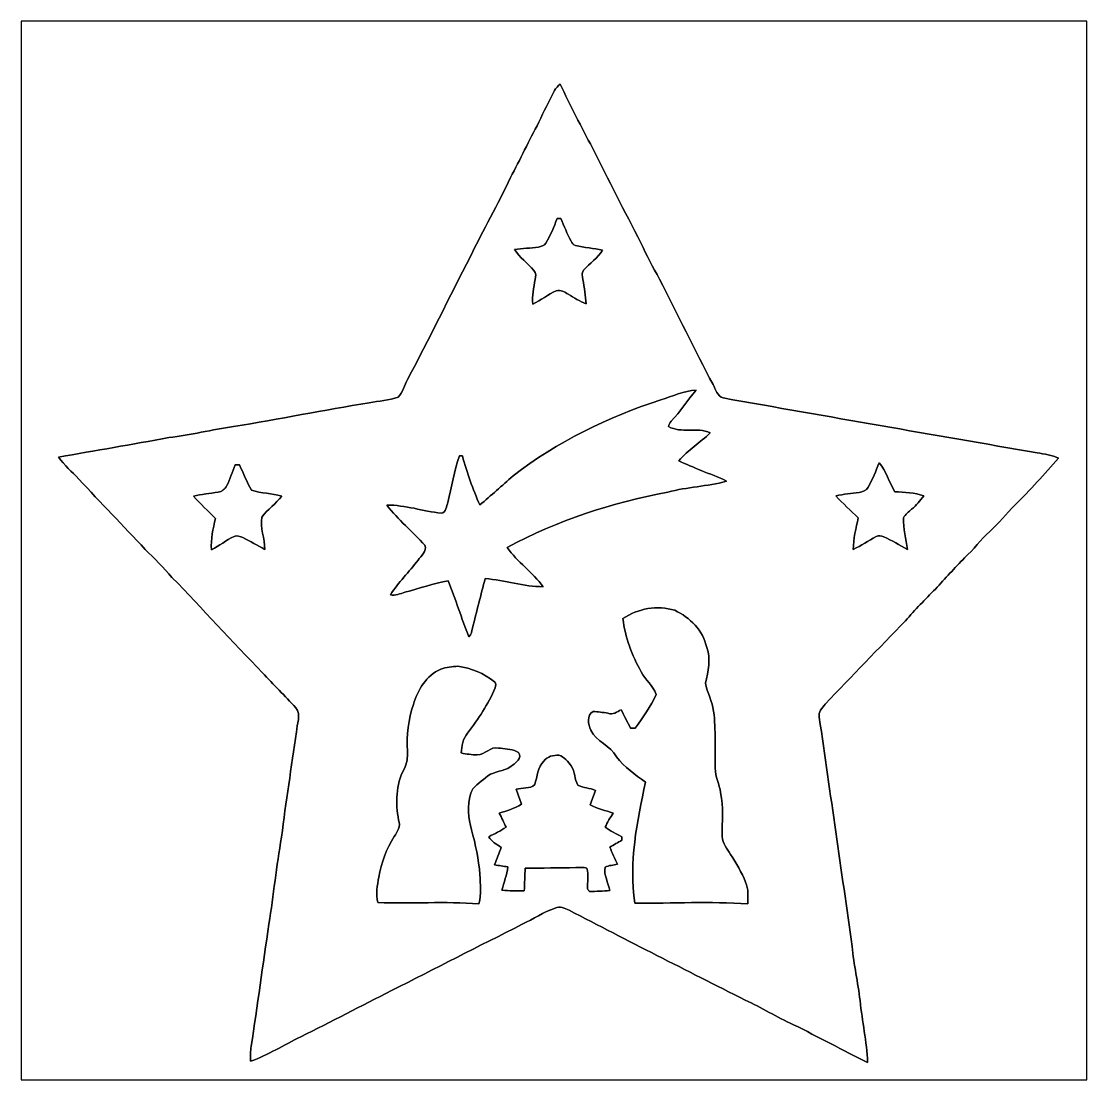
# Model space of a CAD drawing. Header units: centimetres. Extents: x -16.8 to 16.8, y -16.7 to 16.7.
import ezdxf

# ---------------------------------------------------------------- set-up
doc = ezdxf.new("R2010")
doc.units = ezdxf.units.CM
doc.header["$MEASUREMENT"] = 0
doc.layers.add('Layer 1', color=7, linetype='Continuous')

msp = doc.modelspace()

# ---------------------------------------------------------------- linework, layer by layer
at = {"layer": 'Layer 1', "color": 7}
for points, knots in [([(-16.77458, 16.66875), (-16.77458, 16.66875), (16.77458, 16.66875), (16.77458, 16.66875), (16.77458, 16.66875), (16.77458, 16.66875), (16.77458, -16.66875), (16.77458, -16.66875), (16.77458, -16.66875), (16.77458, -16.66875), (-16.77458, -16.66875), (-16.77458, -16.66875), (-16.77458, -16.66875), (-16.77458, -16.66875), (-16.77458, 16.66875), (-16.77458, 16.66875), (-16.77458, 16.66875), (-16.77458, 16.66875), (-16.77458, 16.66875), (-16.77458, 16.66875)], [0, 0, 0, 0, 0.16666667, 0.16666667, 0.16666667, 0.16666667, 0.33333333, 0.33333333, 0.33333333, 0.33333333, 0.5, 0.5, 0.5, 0.5, 0.66666667, 0.66666667, 0.66666667, 0.66666667, 1, 1, 1, 1]), ([(0.01658, 14.484), (-0.15946, 14.15768), (-0.32385, 13.82536), (-0.47519, 13.48705), (-0.47519, 13.48705), (-0.78952, 12.91484), (-1.06045, 12.32041), (-1.3716, 11.74609), (-1.3716, 11.74609), (-1.76107, 10.90154), (-2.23485, 10.09897), (-2.62855, 9.25618), (-2.62855, 9.25618), (-3.30694, 7.97666), (-3.92254, 6.66433), (-4.61045, 5.38974), (-4.61045, 5.38974), (-4.70994, 5.20665), (-4.75862, 4.98828), (-4.90291, 4.83482), (-4.90291, 4.83482), (-5.1943, 4.72405), (-5.51321, 4.71487), (-5.81625, 4.64855), (-5.81625, 4.64855), (-7.24641, 4.43336), (-8.66034, 4.12468), (-10.09086, 3.90984), (-10.09086, 3.90984), (-10.77136, 3.80541), (-11.44164, 3.63855), (-12.12638, 3.55882), (-12.12638, 3.55882), (-13.28385, 3.3401), (-14.44625, 3.14643), (-15.60548, 2.93793), (-15.60548, 2.93793), (-15.42098, 2.68393), (-15.17333, 2.48461), (-14.96448, 2.25108), (-14.96448, 2.25108), (-14.27762, 1.50424), (-13.56572, 0.77999), (-12.87533, 0.03634), (-12.87533, 0.03634), (-12.58323, -0.248), (-12.29924, -0.54046), (-12.02972, -0.84596), (-12.02972, -0.84596), (-11.06241, -1.83197), (-10.15048, -2.87055), (-9.17681, -3.85022), (-9.17681, -3.85022), (-8.84167, -4.23157), (-8.4649, -4.57447), (-8.13329, -4.959), (-8.13329, -4.959), (-7.9502, -5.1756), (-8.09696, -5.47123), (-8.11354, -5.71676), (-8.11354, -5.71676), (-8.26735, -6.82237), (-8.44233, -7.92445), (-8.58097, -9.03217), (-8.58097, -9.03217), (-8.7436, -9.93846), (-8.83003, -10.85638), (-8.97537, -11.76549), (-8.97537, -11.76549), (-9.17222, -13.04749), (-9.33768, -14.33407), (-9.53488, -15.61571), (-9.53488, -15.61571), (-9.56486, -15.77164), (-9.56063, -15.92933), (-9.55781, -16.08772), (-9.55781, -16.08772), (-9.00359, -15.88876), (-8.50089, -15.57161), (-7.97313, -15.31444), (-7.97313, -15.31444), (-7.01146, -14.85089), (-6.07483, -14.33759), (-5.11845, -13.86417), (-5.11845, -13.86417), (-3.74438, -13.1699), (-2.37666, -12.46399), (-1.00048, -11.77431), (-1.00048, -11.77431), (-0.65581, -11.60286), (-0.32703, -11.3986), (0.03351, -11.26067), (0.03351, -11.26067), (0.18415, -11.20175), (0.34219, -11.26278), (0.4766, -11.33158), (0.4766, -11.33158), (2.31528, -12.29148), (4.16772, -13.22493), (6.01874, -14.1605), (6.01874, -14.1605), (6.54015, -14.38945), (7.01816, -14.70342), (7.5378, -14.93626), (7.5378, -14.93626), (8.32379, -15.31902), (9.08861, -15.74341), (9.87637, -16.12336), (9.87637, -16.12336), (9.84673, -15.46966), (9.70809, -14.8276), (9.63612, -14.17849), (9.63612, -14.17849), (9.57404, -13.60629), (9.43434, -13.04572), (9.39341, -12.47069), (9.39341, -12.47069), (9.04311, -10.06581), (8.70338, -7.65916), (8.35413, -5.25427), (8.35413, -5.25427), (8.31462, -5.08811), (8.44656, -4.95759), (8.5404, -4.83658), (8.5404, -4.83658), (9.38283, -3.96205), (10.2235, -3.08575), (11.06593, -2.21121), (11.06593, -2.21121), (11.37391, -1.8729), (11.68224, -1.53458), (12.01032, -1.21497), (12.01032, -1.21497), (12.31653, -0.88653), (12.61216, -0.54751), (12.93142, -0.23142), (12.93142, -0.23142), (13.21117, 0.03034), (13.44048, 0.34043), (13.72164, 0.60078), (13.72164, 0.60078), (14.00845, 0.85549), (14.2434, 1.16064), (14.51434, 1.43122), (14.51434, 1.43122), (14.99658, 1.90077), (15.44073, 2.40771), (15.88946, 2.90865), (15.88946, 2.90865), (15.67744, 3.00637), (15.44391, 3.03389), (15.21707, 3.07728), (15.21707, 3.07728), (11.91824, 3.64525), (8.62118, 4.22381), (5.32447, 4.80378), (5.32447, 4.80378), (5.1375, 4.85493), (5.09587, 5.07612), (5.00839, 5.22358), (5.00839, 5.22358), (4.43406, 6.32566), (3.87879, 7.43761), (3.32599, 8.55063), (3.32599, 8.55063), (3.10233, 8.91575), (2.92312, 9.30487), (2.7365, 9.68939), (2.7365, 9.68939), (2.22215, 10.68282), (1.71238, 11.67906), (1.21109, 12.67954), (1.21109, 12.67954), (0.85972, 13.34382), (0.51329, 14.01057), (0.19473, 14.69143), (0.19473, 14.69143), (0.12382, 14.63322), (0.05856, 14.56619), (0.01658, 14.484)], [0, 0, 0, 0, 0.02173913, 0.02173913, 0.02173913, 0.02173913, 0.04347826, 0.04347826, 0.04347826, 0.04347826, 0.06521739, 0.06521739, 0.06521739, 0.06521739, 0.08695652, 0.08695652, 0.08695652, 0.08695652, 0.10869565, 0.10869565, 0.10869565, 0.10869565, 0.13043478, 0.13043478, 0.13043478, 0.13043478, 0.15217391, 0.15217391, 0.15217391, 0.15217391, 0.17391304, 0.17391304, 0.17391304, 0.17391304, 0.19565217, 0.19565217, 0.19565217, 0.19565217, 0.2173913, 0.2173913, 0.2173913, 0.2173913, 0.23913043, 0.23913043, 0.23913043, 0.23913043, 0.26086957, 0.26086957, 0.26086957, 0.26086957, 0.2826087, 0.2826087, 0.2826087, 0.2826087, 0.30434783, 0.30434783, 0.30434783, 0.30434783, 0.32608696, 0.32608696, 0.32608696, 0.32608696, 0.34782609, 0.34782609, 0.34782609, 0.34782609, 0.36956522, 0.36956522, 0.36956522, 0.36956522, 0.39130435, 0.39130435, 0.39130435, 0.39130435, 0.41304348, 0.41304348, 0.41304348, 0.41304348, 0.43478261, 0.43478261, 0.43478261, 0.43478261, 0.45652174, 0.45652174, 0.45652174, 0.45652174, 0.47826087, 0.47826087, 0.47826087, 0.47826087, 0.5, 0.5, 0.5, 0.5, 0.52173913, 0.52173913, 0.52173913, 0.52173913, 0.54347826, 0.54347826, 0.54347826, 0.54347826, 0.56521739, 0.56521739, 0.56521739, 0.56521739, 0.58695652, 0.58695652, 0.58695652, 0.58695652, 0.60869565, 0.60869565, 0.60869565, 0.60869565, 0.63043478, 0.63043478, 0.63043478, 0.63043478, 0.65217391, 0.65217391, 0.65217391, 0.65217391, 0.67391304, 0.67391304, 0.67391304, 0.67391304, 0.69565217, 0.69565217, 0.69565217, 0.69565217, 0.7173913, 0.7173913, 0.7173913, 0.7173913, 0.73913043, 0.73913043, 0.73913043, 0.73913043, 0.76086957, 0.76086957, 0.76086957, 0.76086957, 0.7826087, 0.7826087, 0.7826087, 0.7826087, 0.80434783, 0.80434783, 0.80434783, 0.80434783, 0.82608696, 0.82608696, 0.82608696, 0.82608696, 0.84782609, 0.84782609, 0.84782609, 0.84782609, 0.86956522, 0.86956522, 0.86956522, 0.86956522, 0.89130435, 0.89130435, 0.89130435, 0.89130435, 0.91304348, 0.91304348, 0.91304348, 0.91304348, 0.93478261, 0.93478261, 0.93478261, 0.93478261, 0.95652174, 0.95652174, 0.95652174, 0.95652174, 1, 1, 1, 1]), ([(0.09948, 10.45845), (0.13829, 10.45704), (0.17674, 10.45563), (0.2159, 10.45422), (0.2159, 10.45422), (0.31962, 10.21786), (0.41134, 9.97444), (0.53834, 9.74866), (0.53834, 9.74866), (0.57432, 9.69363), (0.60396, 9.61954), (0.67557, 9.60402), (0.67557, 9.60402), (0.95709, 9.53664), (1.24813, 9.52041), (1.53176, 9.46362), (1.53176, 9.46362), (1.38254, 9.21138), (1.12395, 9.0551), (0.93592, 8.83602), (0.93592, 8.83602), (0.86148, 8.75065), (0.89006, 8.63141), (0.90629, 8.53087), (0.90629, 8.53087), (0.95532, 8.27969), (0.99307, 8.02569), (1.01177, 7.76993), (1.01177, 7.76993), (0.81739, 7.85671), (0.62583, 7.9502), (0.45085, 8.07261), (0.45085, 8.07261), (0.33831, 8.14246), (0.20849, 8.22325), (0.0695, 8.18197), (0.0695, 8.18197), (-0.18697, 8.06132), (-0.41134, 7.88458), (-0.66675, 7.76287), (-0.66675, 7.76287), (-0.68898, 8.02217), (-0.64453, 8.27969), (-0.59267, 8.53299), (-0.59267, 8.53299), (-0.57609, 8.6293), (-0.54963, 8.74536), (-0.63324, 8.82156), (-0.63324, 8.82156), (-0.8255, 9.05369), (-1.08726, 9.22443), (-1.24495, 9.48619), (-1.24495, 9.48619), (-0.99236, 9.50983), (-0.73872, 9.52394), (-0.48754, 9.55887), (-0.48754, 9.55887), (-0.40464, 9.57827), (-0.30727, 9.60049), (-0.26035, 9.67881), (-0.26035, 9.67881), (-0.1076, 9.92223), (-0.00247, 10.19104), (0.09948, 10.45845)], [0, 0, 0, 0, 0.05882353, 0.05882353, 0.05882353, 0.05882353, 0.11764706, 0.11764706, 0.11764706, 0.11764706, 0.17647059, 0.17647059, 0.17647059, 0.17647059, 0.23529412, 0.23529412, 0.23529412, 0.23529412, 0.29411765, 0.29411765, 0.29411765, 0.29411765, 0.35294118, 0.35294118, 0.35294118, 0.35294118, 0.41176471, 0.41176471, 0.41176471, 0.41176471, 0.47058824, 0.47058824, 0.47058824, 0.47058824, 0.52941176, 0.52941176, 0.52941176, 0.52941176, 0.58823529, 0.58823529, 0.58823529, 0.58823529, 0.64705882, 0.64705882, 0.64705882, 0.64705882, 0.70588235, 0.70588235, 0.70588235, 0.70588235, 0.76470588, 0.76470588, 0.76470588, 0.76470588, 0.82352941, 0.82352941, 0.82352941, 0.82352941, 0.88235294, 0.88235294, 0.88235294, 0.88235294, 1, 1, 1, 1]), ([(3.36797, 4.74627), (3.73345, 4.85387), (4.09046, 5.02814), (4.47569, 5.05001), (4.47569, 5.05001), (4.20723, 4.72828), (3.97616, 4.37691), (3.69111, 4.06894), (3.69111, 4.06894), (3.64984, 4.02131), (3.62126, 3.96381), (3.60574, 3.90278), (3.60574, 3.90278), (4.00579, 3.68229), (4.50603, 3.89678), (4.92054, 3.70381), (4.92054, 3.70381), (4.60022, 3.40078), (4.21499, 3.16794), (3.93206, 2.82504), (3.93206, 2.82504), (4.16207, 2.71463), (4.39949, 2.62114), (4.63303, 2.51813), (4.63303, 2.51813), (4.89761, 2.40065), (5.18372, 2.33116), (5.43313, 2.17981), (5.43313, 2.17981), (4.82671, 2.01754), (4.19382, 1.99884), (3.58599, 1.8415), (3.58599, 1.8415), (1.82809, 1.50601), (0.10089, 0.94721), (-1.47673, 0.09596), (-1.47673, 0.09596), (-1.149, -0.36054), (-0.67134, -0.69039), (-0.3362, -1.14194), (-0.3362, -1.14194), (-0.95356, -1.13736), (-1.55152, -0.94474), (-2.16323, -0.87948), (-2.16323, -0.87948), (-2.3047, -1.39982), (-2.44052, -1.92193), (-2.56364, -2.44722), (-2.56364, -2.44722), (-2.59186, -2.54071), (-2.60174, -2.6483), (-2.67899, -2.71674), (-2.67899, -2.71674), (-2.91289, -2.13678), (-3.09986, -1.53776), (-3.32881, -0.95532), (-3.32881, -0.95532), (-3.79554, -1.02729), (-4.23792, -1.19803), (-4.69336, -1.31586), (-4.69336, -1.31586), (-4.84399, -1.35326), (-4.99357, -1.43933), (-5.15197, -1.40018), (-5.15197, -1.40018), (-4.91031, -1.00048), (-4.55542, -0.68016), (-4.28202, -0.30198), (-4.28202, -0.30198), (-4.18641, -0.16016), (-3.99591, -0.02646), (-4.06647, 0.16616), (-4.06647, 0.16616), (-4.45276, 0.59725), (-4.91208, 0.96802), (-5.26309, 1.43087), (-5.26309, 1.43087), (-4.68348, 1.43475), (-4.12327, 1.23966), (-3.55106, 1.17299), (-3.55106, 1.17299), (-3.39055, 1.18921), (-3.38843, 1.40723), (-3.34116, 1.51694), (-3.34116, 1.51694), (-3.22051, 2.00448), (-3.14607, 2.50437), (-2.9778, 2.97921), (-2.9778, 2.97921), (-2.95451, 2.9785), (-2.90865, 2.97744), (-2.88537, 2.97674), (-2.88537, 2.97674), (-2.74003, 2.44969), (-2.55552, 1.93322), (-2.33363, 1.43334), (-2.33363, 1.43334), (-1.97979, 1.73143), (-1.64006, 2.04646), (-1.28905, 2.34774), (-1.28905, 2.34774), (0.09666, 3.43006), (1.70251, 4.20053), (3.36797, 4.74627)], [0, 0, 0, 0, 0.03703704, 0.03703704, 0.03703704, 0.03703704, 0.07407407, 0.07407407, 0.07407407, 0.07407407, 0.11111111, 0.11111111, 0.11111111, 0.11111111, 0.14814815, 0.14814815, 0.14814815, 0.14814815, 0.18518519, 0.18518519, 0.18518519, 0.18518519, 0.22222222, 0.22222222, 0.22222222, 0.22222222, 0.25925926, 0.25925926, 0.25925926, 0.25925926, 0.2962963, 0.2962963, 0.2962963, 0.2962963, 0.33333333, 0.33333333, 0.33333333, 0.33333333, 0.37037037, 0.37037037, 0.37037037, 0.37037037, 0.40740741, 0.40740741, 0.40740741, 0.40740741, 0.44444444, 0.44444444, 0.44444444, 0.44444444, 0.48148148, 0.48148148, 0.48148148, 0.48148148, 0.51851852, 0.51851852, 0.51851852, 0.51851852, 0.55555556, 0.55555556, 0.55555556, 0.55555556, 0.59259259, 0.59259259, 0.59259259, 0.59259259, 0.62962963, 0.62962963, 0.62962963, 0.62962963, 0.66666667, 0.66666667, 0.66666667, 0.66666667, 0.7037037, 0.7037037, 0.7037037, 0.7037037, 0.74074074, 0.74074074, 0.74074074, 0.74074074, 0.77777778, 0.77777778, 0.77777778, 0.77777778, 0.81481481, 0.81481481, 0.81481481, 0.81481481, 0.85185185, 0.85185185, 0.85185185, 0.85185185, 0.88888889, 0.88888889, 0.88888889, 0.88888889, 0.92592593, 0.92592593, 0.92592593, 0.92592593, 1, 1, 1, 1]), ([(-10.03618, 2.69875), (-9.99102, 2.6984), (-9.94586, 2.69769), (-9.90071, 2.69663), (-9.90071, 2.69663), (-9.78535, 2.42676), (-9.66858, 2.15441), (-9.53029, 1.89583), (-9.53029, 1.89583), (-9.2202, 1.80128), (-8.88683, 1.80799), (-8.57462, 1.71379), (-8.57462, 1.71379), (-8.75101, 1.46297), (-9.03041, 1.30387), (-9.19974, 1.05128), (-9.19974, 1.05128), (-9.25513, 0.71014), (-9.11119, 0.37641), (-9.10519, 0.03457), (-9.10519, 0.03457), (-9.33732, 0.15416), (-9.56134, 0.28893), (-9.79488, 0.40534), (-9.79488, 0.40534), (-9.8806, 0.44133), (-9.98714, 0.49036), (-10.07569, 0.44274), (-10.07569, 0.44274), (-10.32404, 0.32314), (-10.53818, 0.14393), (-10.78689, 0.0254), (-10.78689, 0.0254), (-10.81405, 0.35807), (-10.73362, 0.68827), (-10.66412, 1.01141), (-10.66412, 1.01141), (-10.89448, 1.24425), (-11.12873, 1.47285), (-11.35662, 1.7085), (-11.35662, 1.7085), (-11.10121, 1.77483), (-10.83769, 1.79881), (-10.57734, 1.83727), (-10.57734, 1.83727), (-10.45739, 1.8542), (-10.35544, 1.93604), (-10.30358, 2.04399), (-10.30358, 2.04399), (-10.19951, 2.25566), (-10.12049, 2.47897), (-10.03618, 2.69875)], [0, 0, 0, 0, 0.07142857, 0.07142857, 0.07142857, 0.07142857, 0.14285714, 0.14285714, 0.14285714, 0.14285714, 0.21428571, 0.21428571, 0.21428571, 0.21428571, 0.28571429, 0.28571429, 0.28571429, 0.28571429, 0.35714286, 0.35714286, 0.35714286, 0.35714286, 0.42857143, 0.42857143, 0.42857143, 0.42857143, 0.5, 0.5, 0.5, 0.5, 0.57142857, 0.57142857, 0.57142857, 0.57142857, 0.64285714, 0.64285714, 0.64285714, 0.64285714, 0.71428571, 0.71428571, 0.71428571, 0.71428571, 0.78571429, 0.78571429, 0.78571429, 0.78571429, 0.85714286, 0.85714286, 0.85714286, 0.85714286, 1, 1, 1, 1]), ([(10.2429, 2.75943), (10.47009, 2.49555), (10.55299, 2.14348), (10.73467, 1.85067), (10.73467, 1.85067), (11.04018, 1.82986), (11.35133, 1.82386), (11.64378, 1.72226), (11.64378, 1.72226), (11.52701, 1.57198), (11.41271, 1.41605), (11.26243, 1.29681), (11.26243, 1.29681), (11.17036, 1.21391), (11.05994, 1.14088), (11.00526, 1.02588), (11.00526, 1.02588), (10.98726, 0.68897), (11.09909, 0.36336), (11.12802, 0.02999), (11.12802, 0.02999), (10.88002, 0.16051), (10.64436, 0.31574), (10.39001, 0.43533), (10.39001, 0.43533), (10.30887, 0.46955), (10.22032, 0.48436), (10.14695, 0.43639), (10.14695, 0.43639), (9.90177, 0.30868), (9.67176, 0.15416), (9.42375, 0.03175), (9.42375, 0.03175), (9.41811, 0.37042), (9.52112, 0.69956), (9.58039, 1.03082), (9.58039, 1.03082), (9.34791, 1.26294), (9.09144, 1.47144), (8.87977, 1.72367), (8.87977, 1.72367), (9.12107, 1.76989), (9.36413, 1.80022), (9.60755, 1.83092), (9.60755, 1.83092), (9.71762, 1.84679), (9.84003, 1.88595), (9.89048, 1.99602), (9.89048, 1.99602), (10.04006, 2.23449), (10.1279, 2.50402), (10.2429, 2.75943)], [0, 0, 0, 0, 0.07142857, 0.07142857, 0.07142857, 0.07142857, 0.14285714, 0.14285714, 0.14285714, 0.14285714, 0.21428571, 0.21428571, 0.21428571, 0.21428571, 0.28571429, 0.28571429, 0.28571429, 0.28571429, 0.35714286, 0.35714286, 0.35714286, 0.35714286, 0.42857143, 0.42857143, 0.42857143, 0.42857143, 0.5, 0.5, 0.5, 0.5, 0.57142857, 0.57142857, 0.57142857, 0.57142857, 0.64285714, 0.64285714, 0.64285714, 0.64285714, 0.71428571, 0.71428571, 0.71428571, 0.71428571, 0.78571429, 0.78571429, 0.78571429, 0.78571429, 0.85714286, 0.85714286, 0.85714286, 0.85714286, 1, 1, 1, 1]), ([(2.17099, -2.14171), (2.64301, -1.8288), (3.25543, -1.71379), (3.80048, -1.88454), (3.80048, -1.88454), (4.28378, -2.10044), (4.69336, -2.52765), (4.81189, -3.05329), (4.81189, -3.05329), (4.94559, -3.423), (4.85034, -3.81), (4.7692, -4.17654), (4.7692, -4.17654), (4.82741, -4.47851), (4.9851, -4.75474), (5.02779, -5.06201), (5.02779, -5.06201), (5.10258, -5.65891), (5.05672, -6.26181), (5.07506, -6.86082), (5.07506, -6.86082), (5.08, -7.12576), (5.207, -7.366), (5.24757, -7.62494), (5.24757, -7.62494), (5.34599, -8.08002), (5.28602, -8.54816), (5.29237, -9.00959), (5.29237, -9.00959), (5.31283, -9.22302), (5.45465, -9.39588), (5.56225, -9.57368), (5.56225, -9.57368), (5.74287, -9.85061), (5.9055, -10.14024), (6.03497, -10.44504), (6.03497, -10.44504), (6.12846, -10.65883), (6.10764, -10.89907), (6.10235, -11.12767), (6.10235, -11.12767), (4.91949, -11.05076), (3.73345, -11.11814), (2.54988, -11.10509), (2.54988, -11.10509), (2.34915, -9.82557), (2.61479, -8.5404), (2.8829, -7.29192), (2.8829, -7.29192), (2.54917, -7.06579), (2.2165, -6.82307), (1.96921, -6.50064), (1.96921, -6.50064), (1.77765, -6.14257), (1.33632, -6.02262), (1.15711, -5.65644), (1.15711, -5.65644), (1.08232, -5.47617), (1.01494, -5.19042), (1.22978, -5.074), (1.22978, -5.074), (1.38571, -5.07541), (1.54129, -5.10117), (1.6958, -5.12374), (1.6958, -5.12374), (1.85667, -5.2003), (1.98261, -5.07612), (2.11596, -5.01615), (2.11596, -5.01615), (2.21156, -5.20982), (2.30822, -5.40314), (2.41265, -5.59259), (2.41265, -5.59259), (2.46098, -5.59188), (2.50931, -5.59118), (2.55799, -5.59118), (2.55799, -5.59118), (2.80987, -5.25956), (3.03883, -4.90502), (3.22086, -4.53284), (3.22086, -4.53284), (3.12279, -4.25979), (2.87831, -4.07211), (2.74144, -3.81917), (2.74144, -3.81917), (2.45498, -3.30094), (2.23767, -2.73368), (2.17099, -2.14171)], [0, 0, 0, 0, 0.04347826, 0.04347826, 0.04347826, 0.04347826, 0.08695652, 0.08695652, 0.08695652, 0.08695652, 0.13043478, 0.13043478, 0.13043478, 0.13043478, 0.17391304, 0.17391304, 0.17391304, 0.17391304, 0.2173913, 0.2173913, 0.2173913, 0.2173913, 0.26086957, 0.26086957, 0.26086957, 0.26086957, 0.30434783, 0.30434783, 0.30434783, 0.30434783, 0.34782609, 0.34782609, 0.34782609, 0.34782609, 0.39130435, 0.39130435, 0.39130435, 0.39130435, 0.43478261, 0.43478261, 0.43478261, 0.43478261, 0.47826087, 0.47826087, 0.47826087, 0.47826087, 0.52173913, 0.52173913, 0.52173913, 0.52173913, 0.56521739, 0.56521739, 0.56521739, 0.56521739, 0.60869565, 0.60869565, 0.60869565, 0.60869565, 0.65217391, 0.65217391, 0.65217391, 0.65217391, 0.69565217, 0.69565217, 0.69565217, 0.69565217, 0.73913043, 0.73913043, 0.73913043, 0.73913043, 0.7826087, 0.7826087, 0.7826087, 0.7826087, 0.82608696, 0.82608696, 0.82608696, 0.82608696, 0.86956522, 0.86956522, 0.86956522, 0.86956522, 0.91304348, 0.91304348, 0.91304348, 0.91304348, 1, 1, 1, 1]), ([(-3.56764, -3.73733), (-3.39408, -3.6763), (-3.20675, -3.65725), (-3.02436, -3.64314), (-3.02436, -3.64314), (-2.61161, -3.70734), (-2.19816, -3.86327), (-1.87889, -4.13844), (-1.87889, -4.13844), (-1.80904, -4.17936), (-1.82809, -4.25944), (-1.8542, -4.32188), (-1.8542, -4.32188), (-2.06199, -4.84152), (-2.38443, -5.30437), (-2.71956, -5.74922), (-2.71956, -5.74922), (-2.86949, -5.9249), (-2.90795, -6.15527), (-2.92418, -6.37822), (-2.92418, -6.37822), (-2.75696, -6.41279), (-2.58727, -6.43361), (-2.41582, -6.43749), (-2.41582, -6.43749), (-2.17241, -6.43114), (-2.00801, -6.16303), (-1.75225, -6.22335), (-1.75225, -6.22335), (-1.55928, -6.24558), (-1.35961, -6.25546), (-1.17651, -6.32672), (-1.17651, -6.32672), (-1.08232, -6.35459), (-1.04775, -6.47524), (-1.0989, -6.55567), (-1.0989, -6.55567), (-1.17898, -6.69572), (-1.32644, -6.78004), (-1.45803, -6.86541), (-1.45803, -6.86541), (-1.68593, -6.96842), (-1.96321, -6.97689), (-2.15406, -7.15574), (-2.15406, -7.15574), (-2.32586, -7.31308), (-2.56716, -7.43197), (-2.63102, -7.67151), (-2.63102, -7.67151), (-2.73403, -8.03804), (-2.70334, -8.43174), (-2.59539, -8.79404), (-2.59539, -8.79404), (-2.47438, -9.2583), (-2.36855, -9.72785), (-2.33468, -10.20798), (-2.33468, -10.20798), (-2.31951, -10.51384), (-2.28247, -10.82992), (-2.36643, -11.12979), (-2.36643, -11.12979), (-3.42547, -11.04477), (-4.49263, -11.13331), (-5.55096, -11.08957), (-5.55096, -11.08957), (-5.62257, -10.82357), (-5.56013, -10.54876), (-5.5185, -10.28453), (-5.5185, -10.28453), (-5.4296, -9.83686), (-5.28249, -9.39447), (-5.03167, -9.0103), (-5.03167, -9.0103), (-4.93219, -8.85719), (-4.81471, -8.68327), (-4.89444, -8.4903), (-4.89444, -8.4903), (-4.99604, -7.95302), (-4.98228, -7.37623), (-4.72193, -6.88446), (-4.72193, -6.88446), (-4.62386, -6.7123), (-4.60763, -6.51122), (-4.61398, -6.31684), (-4.61398, -6.31684), (-4.63903, -5.82295), (-4.59246, -5.31954), (-4.42701, -4.85175), (-4.42701, -4.85175), (-4.29507, -4.39349), (-4.01779, -3.93806), (-3.56764, -3.73733)], [0, 0, 0, 0, 0.04166667, 0.04166667, 0.04166667, 0.04166667, 0.08333333, 0.08333333, 0.08333333, 0.08333333, 0.125, 0.125, 0.125, 0.125, 0.16666667, 0.16666667, 0.16666667, 0.16666667, 0.20833333, 0.20833333, 0.20833333, 0.20833333, 0.25, 0.25, 0.25, 0.25, 0.29166667, 0.29166667, 0.29166667, 0.29166667, 0.33333333, 0.33333333, 0.33333333, 0.33333333, 0.375, 0.375, 0.375, 0.375, 0.41666667, 0.41666667, 0.41666667, 0.41666667, 0.45833333, 0.45833333, 0.45833333, 0.45833333, 0.5, 0.5, 0.5, 0.5, 0.54166667, 0.54166667, 0.54166667, 0.54166667, 0.58333333, 0.58333333, 0.58333333, 0.58333333, 0.625, 0.625, 0.625, 0.625, 0.66666667, 0.66666667, 0.66666667, 0.66666667, 0.70833333, 0.70833333, 0.70833333, 0.70833333, 0.75, 0.75, 0.75, 0.75, 0.79166667, 0.79166667, 0.79166667, 0.79166667, 0.83333333, 0.83333333, 0.83333333, 0.83333333, 0.875, 0.875, 0.875, 0.875, 0.91666667, 0.91666667, 0.91666667, 0.91666667, 1, 1, 1, 1]), ([(-0.31891, -6.63116), (-0.20743, -6.49217), (-0.01976, -6.43643), (0.15311, -6.44807), (0.15311, -6.44807), (0.32314, -6.50099), (0.44415, -6.6488), (0.54363, -6.7878), (0.54363, -6.7878), (0.66111, -6.97124), (0.64488, -7.20972), (0.75494, -7.39281), (0.75494, -7.39281), (0.92322, -7.47889), (1.12677, -7.48101), (1.3021, -7.55685), (1.3021, -7.55685), (1.24778, -7.70961), (1.18851, -7.86024), (1.13594, -8.01405), (1.13594, -8.01405), (1.36878, -8.12871), (1.61925, -8.19503), (1.86584, -8.27158), (1.86584, -8.27158), (1.77306, -8.41516), (1.67464, -8.55557), (1.61431, -8.71714), (1.61431, -8.71714), (1.78047, -8.82685), (1.95192, -8.92951), (2.13254, -9.01382), (2.13254, -9.01382), (2.13325, -9.04099), (2.13501, -9.09532), (2.13572, -9.12248), (2.13572, -9.12248), (2.0133, -9.19939), (1.88666, -9.26924), (1.76142, -9.3405), (1.76142, -9.3405), (1.81857, -9.53064), (1.91452, -9.70492), (2.00166, -9.88272), (2.00166, -9.88272), (1.86937, -9.91023), (1.73037, -9.91658), (1.60655, -9.97373), (1.60655, -9.97373), (1.55751, -10.22279), (1.71768, -10.46727), (1.75789, -10.7121), (1.75789, -10.7121), (1.54411, -10.72691), (1.33033, -10.73573), (1.11689, -10.7442), (1.11689, -10.7442), (1.09502, -10.71633), (1.07315, -10.68881), (1.05128, -10.66165), (1.05128, -10.66165), (1.04599, -10.4454), (1.10666, -10.21786), (1.03329, -10.00901), (1.03329, -10.00901), (0.92287, -9.97268), (0.80186, -9.98291), (0.68827, -9.98643), (0.68827, -9.98643), (0.15663, -10.00301), (-0.37571, -10.00231), (-0.90734, -10.00196), (-0.90734, -10.00196), (-0.9144, -10.24184), (-0.92781, -10.48068), (-0.93804, -10.72056), (-0.93804, -10.72056), (-1.17263, -10.72303), (-1.40758, -10.72197), (-1.64042, -10.69622), (-1.64042, -10.69622), (-1.56563, -10.45598), (-1.49296, -10.21397), (-1.45027, -9.96562), (-1.45027, -9.96562), (-1.59103, -9.94339), (-1.73108, -9.92611), (-1.87113, -9.90106), (-1.87113, -9.90106), (-1.80904, -9.71515), (-1.7272, -9.53629), (-1.66299, -9.35143), (-1.66299, -9.35143), (-1.80693, -9.25513), (-1.96603, -9.16905), (-2.05493, -9.01418), (-2.05493, -9.01418), (-1.86761, -8.92775), (-1.68663, -8.82897), (-1.5113, -8.71961), (-1.5113, -8.71961), (-1.57233, -8.56509), (-1.64924, -8.41939), (-1.72473, -8.27229), (-1.72473, -8.27229), (-1.48378, -8.20173), (-1.24389, -8.122), (-1.02799, -7.99077), (-1.02799, -7.99077), (-1.07985, -7.83202), (-1.13841, -7.67539), (-1.19274, -7.51805), (-1.19274, -7.51805), (-1.00013, -7.46407), (-0.75883, -7.51805), (-0.6036, -7.37447), (-0.6036, -7.37447), (-0.53411, -7.12011), (-0.50659, -6.83366), (-0.31891, -6.63116)], [0, 0, 0, 0, 0.03225806, 0.03225806, 0.03225806, 0.03225806, 0.06451613, 0.06451613, 0.06451613, 0.06451613, 0.09677419, 0.09677419, 0.09677419, 0.09677419, 0.12903226, 0.12903226, 0.12903226, 0.12903226, 0.16129032, 0.16129032, 0.16129032, 0.16129032, 0.19354839, 0.19354839, 0.19354839, 0.19354839, 0.22580645, 0.22580645, 0.22580645, 0.22580645, 0.25806452, 0.25806452, 0.25806452, 0.25806452, 0.29032258, 0.29032258, 0.29032258, 0.29032258, 0.32258065, 0.32258065, 0.32258065, 0.32258065, 0.35483871, 0.35483871, 0.35483871, 0.35483871, 0.38709677, 0.38709677, 0.38709677, 0.38709677, 0.41935484, 0.41935484, 0.41935484, 0.41935484, 0.4516129, 0.4516129, 0.4516129, 0.4516129, 0.48387097, 0.48387097, 0.48387097, 0.48387097, 0.51612903, 0.51612903, 0.51612903, 0.51612903, 0.5483871, 0.5483871, 0.5483871, 0.5483871, 0.58064516, 0.58064516, 0.58064516, 0.58064516, 0.61290323, 0.61290323, 0.61290323, 0.61290323, 0.64516129, 0.64516129, 0.64516129, 0.64516129, 0.67741935, 0.67741935, 0.67741935, 0.67741935, 0.70967742, 0.70967742, 0.70967742, 0.70967742, 0.74193548, 0.74193548, 0.74193548, 0.74193548, 0.77419355, 0.77419355, 0.77419355, 0.77419355, 0.80645161, 0.80645161, 0.80645161, 0.80645161, 0.83870968, 0.83870968, 0.83870968, 0.83870968, 0.87096774, 0.87096774, 0.87096774, 0.87096774, 0.90322581, 0.90322581, 0.90322581, 0.90322581, 0.93548387, 0.93548387, 0.93548387, 0.93548387, 1, 1, 1, 1])]:
    msp.add_open_spline(points, degree=3, knots=knots, dxfattribs=at)
at = {"layer": 'Layer 1', "color": 254}
for points, knots in [([(0.01658, 14.484), (0.05856, 14.56619), (0.12382, 14.63322), (0.19473, 14.69143), (0.19473, 14.69143), (0.51329, 14.01057), (0.85972, 13.34382), (1.21109, 12.67954), (1.21109, 12.67954), (1.71238, 11.67906), (2.22215, 10.68282), (2.7365, 9.68939), (2.7365, 9.68939), (2.92312, 9.30487), (3.10233, 8.91575), (3.32599, 8.55063), (3.32599, 8.55063), (3.87879, 7.43761), (4.43406, 6.32566), (5.00839, 5.22358), (5.00839, 5.22358), (5.09587, 5.07612), (5.1375, 4.85493), (5.32447, 4.80378), (5.32447, 4.80378), (8.62118, 4.22381), (11.91824, 3.64525), (15.21707, 3.07728), (15.21707, 3.07728), (15.44391, 3.03389), (15.67744, 3.00637), (15.88946, 2.90865), (15.88946, 2.90865), (15.44073, 2.40771), (14.99658, 1.90077), (14.51434, 1.43122), (14.51434, 1.43122), (14.2434, 1.16064), (14.00845, 0.85549), (13.72164, 0.60078), (13.72164, 0.60078), (13.44048, 0.34043), (13.21117, 0.03034), (12.93142, -0.23142), (12.93142, -0.23142), (12.61216, -0.54751), (12.31653, -0.88653), (12.01032, -1.21497), (12.01032, -1.21497), (11.68224, -1.53458), (11.37391, -1.8729), (11.06593, -2.21121), (11.06593, -2.21121), (10.2235, -3.08575), (9.38283, -3.96205), (8.5404, -4.83658), (8.5404, -4.83658), (8.44656, -4.95759), (8.31462, -5.08811), (8.35413, -5.25427), (8.35413, -5.25427), (8.70338, -7.65916), (9.04311, -10.06581), (9.39341, -12.47069), (9.39341, -12.47069), (9.43434, -13.04572), (9.57404, -13.60629), (9.63612, -14.17849), (9.63612, -14.17849), (9.70809, -14.8276), (9.84673, -15.46966), (9.87637, -16.12336), (9.87637, -16.12336), (9.08861, -15.74341), (8.32379, -15.31902), (7.5378, -14.93626), (7.5378, -14.93626), (7.01816, -14.70342), (6.54015, -14.38945), (6.01874, -14.1605), (6.01874, -14.1605), (4.16772, -13.22493), (2.31528, -12.29148), (0.4766, -11.33158), (0.4766, -11.33158), (0.34219, -11.26278), (0.18415, -11.20175), (0.03351, -11.26067), (0.03351, -11.26067), (-0.32703, -11.3986), (-0.65581, -11.60286), (-1.00048, -11.77431), (-1.00048, -11.77431), (-2.37666, -12.46399), (-3.74438, -13.1699), (-5.11845, -13.86417), (-5.11845, -13.86417), (-6.07483, -14.33759), (-7.01146, -14.85089), (-7.97313, -15.31444), (-7.97313, -15.31444), (-8.50089, -15.57161), (-9.00359, -15.88876), (-9.55781, -16.08772), (-9.55781, -16.08772), (-9.56063, -15.92933), (-9.56486, -15.77164), (-9.53488, -15.61571), (-9.53488, -15.61571), (-9.33768, -14.33407), (-9.17222, -13.04749), (-8.97537, -11.76549), (-8.97537, -11.76549), (-8.83003, -10.85638), (-8.7436, -9.93846), (-8.58097, -9.03217), (-8.58097, -9.03217), (-8.44233, -7.92445), (-8.26735, -6.82237), (-8.11354, -5.71676), (-8.11354, -5.71676), (-8.09696, -5.47123), (-7.9502, -5.1756), (-8.13329, -4.959), (-8.13329, -4.959), (-8.4649, -4.57447), (-8.84167, -4.23157), (-9.17681, -3.85022), (-9.17681, -3.85022), (-10.15048, -2.87055), (-11.06241, -1.83197), (-12.02972, -0.84596), (-12.02972, -0.84596), (-12.29924, -0.54046), (-12.58323, -0.248), (-12.87533, 0.03634), (-12.87533, 0.03634), (-13.56572, 0.77999), (-14.27762, 1.50424), (-14.96448, 2.25108), (-14.96448, 2.25108), (-15.17333, 2.48461), (-15.42098, 2.68393), (-15.60548, 2.93793), (-15.60548, 2.93793), (-14.44625, 3.14643), (-13.28385, 3.3401), (-12.12638, 3.55882), (-12.12638, 3.55882), (-11.44164, 3.63855), (-10.77136, 3.80541), (-10.09086, 3.90984), (-10.09086, 3.90984), (-8.66034, 4.12468), (-7.24641, 4.43336), (-5.81625, 4.64855), (-5.81625, 4.64855), (-5.51321, 4.71487), (-5.1943, 4.72405), (-4.90291, 4.83482), (-4.90291, 4.83482), (-4.75862, 4.98828), (-4.70994, 5.20665), (-4.61045, 5.38974), (-4.61045, 5.38974), (-3.92254, 6.66433), (-3.30694, 7.97666), (-2.62855, 9.25618), (-2.62855, 9.25618), (-2.23485, 10.09897), (-1.76107, 10.90154), (-1.3716, 11.74609), (-1.3716, 11.74609), (-1.06045, 12.32041), (-0.78952, 12.91484), (-0.47519, 13.48705), (-0.47519, 13.48705), (-0.32385, 13.82536), (-0.15946, 14.15768), (0.01658, 14.484), (0.01658, 14.484), (0.01658, 14.484), (0.01658, 14.484), (0.01658, 14.484)], [0, 0, 0, 0, 0.0212766, 0.0212766, 0.0212766, 0.0212766, 0.04255319, 0.04255319, 0.04255319, 0.04255319, 0.06382979, 0.06382979, 0.06382979, 0.06382979, 0.08510638, 0.08510638, 0.08510638, 0.08510638, 0.10638298, 0.10638298, 0.10638298, 0.10638298, 0.12765957, 0.12765957, 0.12765957, 0.12765957, 0.14893617, 0.14893617, 0.14893617, 0.14893617, 0.17021277, 0.17021277, 0.17021277, 0.17021277, 0.19148936, 0.19148936, 0.19148936, 0.19148936, 0.21276596, 0.21276596, 0.21276596, 0.21276596, 0.23404255, 0.23404255, 0.23404255, 0.23404255, 0.25531915, 0.25531915, 0.25531915, 0.25531915, 0.27659574, 0.27659574, 0.27659574, 0.27659574, 0.29787234, 0.29787234, 0.29787234, 0.29787234, 0.31914894, 0.31914894, 0.31914894, 0.31914894, 0.34042553, 0.34042553, 0.34042553, 0.34042553, 0.36170213, 0.36170213, 0.36170213, 0.36170213, 0.38297872, 0.38297872, 0.38297872, 0.38297872, 0.40425532, 0.40425532, 0.40425532, 0.40425532, 0.42553191, 0.42553191, 0.42553191, 0.42553191, 0.44680851, 0.44680851, 0.44680851, 0.44680851, 0.46808511, 0.46808511, 0.46808511, 0.46808511, 0.4893617, 0.4893617, 0.4893617, 0.4893617, 0.5106383, 0.5106383, 0.5106383, 0.5106383, 0.53191489, 0.53191489, 0.53191489, 0.53191489, 0.55319149, 0.55319149, 0.55319149, 0.55319149, 0.57446809, 0.57446809, 0.57446809, 0.57446809, 0.59574468, 0.59574468, 0.59574468, 0.59574468, 0.61702128, 0.61702128, 0.61702128, 0.61702128, 0.63829787, 0.63829787, 0.63829787, 0.63829787, 0.65957447, 0.65957447, 0.65957447, 0.65957447, 0.68085106, 0.68085106, 0.68085106, 0.68085106, 0.70212766, 0.70212766, 0.70212766, 0.70212766, 0.72340426, 0.72340426, 0.72340426, 0.72340426, 0.74468085, 0.74468085, 0.74468085, 0.74468085, 0.76595745, 0.76595745, 0.76595745, 0.76595745, 0.78723404, 0.78723404, 0.78723404, 0.78723404, 0.80851064, 0.80851064, 0.80851064, 0.80851064, 0.82978723, 0.82978723, 0.82978723, 0.82978723, 0.85106383, 0.85106383, 0.85106383, 0.85106383, 0.87234043, 0.87234043, 0.87234043, 0.87234043, 0.89361702, 0.89361702, 0.89361702, 0.89361702, 0.91489362, 0.91489362, 0.91489362, 0.91489362, 0.93617021, 0.93617021, 0.93617021, 0.93617021, 0.95744681, 0.95744681, 0.95744681, 0.95744681, 1, 1, 1, 1]), ([(0.09948, 10.45845), (-0.00247, 10.19104), (-0.1076, 9.92223), (-0.26035, 9.67881), (-0.26035, 9.67881), (-0.30727, 9.60049), (-0.40464, 9.57827), (-0.48754, 9.55887), (-0.48754, 9.55887), (-0.73872, 9.52394), (-0.99236, 9.50983), (-1.24495, 9.48619), (-1.24495, 9.48619), (-1.08726, 9.22443), (-0.8255, 9.05369), (-0.63324, 8.82156), (-0.63324, 8.82156), (-0.54963, 8.74536), (-0.57609, 8.6293), (-0.59267, 8.53299), (-0.59267, 8.53299), (-0.64453, 8.27969), (-0.68898, 8.02217), (-0.66675, 7.76287), (-0.66675, 7.76287), (-0.41134, 7.88458), (-0.18697, 8.06132), (0.0695, 8.18197), (0.0695, 8.18197), (0.20849, 8.22325), (0.33831, 8.14246), (0.45085, 8.07261), (0.45085, 8.07261), (0.62583, 7.9502), (0.81739, 7.85671), (1.01177, 7.76993), (1.01177, 7.76993), (0.99307, 8.02569), (0.95532, 8.27969), (0.90629, 8.53087), (0.90629, 8.53087), (0.89006, 8.63141), (0.86148, 8.75065), (0.93592, 8.83602), (0.93592, 8.83602), (1.12395, 9.0551), (1.38254, 9.21138), (1.53176, 9.46362), (1.53176, 9.46362), (1.24813, 9.52041), (0.95709, 9.53664), (0.67557, 9.60402), (0.67557, 9.60402), (0.60396, 9.61954), (0.57432, 9.69363), (0.53834, 9.74866), (0.53834, 9.74866), (0.41134, 9.97444), (0.31962, 10.21786), (0.2159, 10.45422), (0.2159, 10.45422), (0.17674, 10.45563), (0.13829, 10.45704), (0.09948, 10.45845), (0.09948, 10.45845), (0.09948, 10.45845), (0.09948, 10.45845), (0.09948, 10.45845)], [0, 0, 0, 0, 0.05555556, 0.05555556, 0.05555556, 0.05555556, 0.11111111, 0.11111111, 0.11111111, 0.11111111, 0.16666667, 0.16666667, 0.16666667, 0.16666667, 0.22222222, 0.22222222, 0.22222222, 0.22222222, 0.27777778, 0.27777778, 0.27777778, 0.27777778, 0.33333333, 0.33333333, 0.33333333, 0.33333333, 0.38888889, 0.38888889, 0.38888889, 0.38888889, 0.44444444, 0.44444444, 0.44444444, 0.44444444, 0.5, 0.5, 0.5, 0.5, 0.55555556, 0.55555556, 0.55555556, 0.55555556, 0.61111111, 0.61111111, 0.61111111, 0.61111111, 0.66666667, 0.66666667, 0.66666667, 0.66666667, 0.72222222, 0.72222222, 0.72222222, 0.72222222, 0.77777778, 0.77777778, 0.77777778, 0.77777778, 0.83333333, 0.83333333, 0.83333333, 0.83333333, 0.88888889, 0.88888889, 0.88888889, 0.88888889, 1, 1, 1, 1]), ([(3.36797, 4.74627), (1.70251, 4.20053), (0.09666, 3.43006), (-1.28905, 2.34774), (-1.28905, 2.34774), (-1.64006, 2.04646), (-1.97979, 1.73143), (-2.33363, 1.43334), (-2.33363, 1.43334), (-2.55552, 1.93322), (-2.74003, 2.44969), (-2.88537, 2.97674), (-2.88537, 2.97674), (-2.90865, 2.97744), (-2.95451, 2.9785), (-2.9778, 2.97921), (-2.9778, 2.97921), (-3.14607, 2.50437), (-3.22051, 2.00448), (-3.34116, 1.51694), (-3.34116, 1.51694), (-3.38843, 1.40723), (-3.39055, 1.18921), (-3.55106, 1.17299), (-3.55106, 1.17299), (-4.12327, 1.23966), (-4.68348, 1.43475), (-5.26309, 1.43087), (-5.26309, 1.43087), (-4.91208, 0.96802), (-4.45276, 0.59725), (-4.06647, 0.16616), (-4.06647, 0.16616), (-3.99591, -0.02646), (-4.18641, -0.16016), (-4.28202, -0.30198), (-4.28202, -0.30198), (-4.55542, -0.68016), (-4.91031, -1.00048), (-5.15197, -1.40018), (-5.15197, -1.40018), (-4.99357, -1.43933), (-4.84399, -1.35326), (-4.69336, -1.31586), (-4.69336, -1.31586), (-4.23792, -1.19803), (-3.79554, -1.02729), (-3.32881, -0.95532), (-3.32881, -0.95532), (-3.09986, -1.53776), (-2.91289, -2.13678), (-2.67899, -2.71674), (-2.67899, -2.71674), (-2.60174, -2.6483), (-2.59186, -2.54071), (-2.56364, -2.44722), (-2.56364, -2.44722), (-2.44052, -1.92193), (-2.3047, -1.39982), (-2.16323, -0.87948), (-2.16323, -0.87948), (-1.55152, -0.94474), (-0.95356, -1.13736), (-0.3362, -1.14194), (-0.3362, -1.14194), (-0.67134, -0.69039), (-1.149, -0.36054), (-1.47673, 0.09596), (-1.47673, 0.09596), (0.10089, 0.94721), (1.82809, 1.50601), (3.58599, 1.8415), (3.58599, 1.8415), (4.19382, 1.99884), (4.82671, 2.01754), (5.43313, 2.17981), (5.43313, 2.17981), (5.18372, 2.33116), (4.89761, 2.40065), (4.63303, 2.51813), (4.63303, 2.51813), (4.39949, 2.62114), (4.16207, 2.71463), (3.93206, 2.82504), (3.93206, 2.82504), (4.21499, 3.16794), (4.60022, 3.40078), (4.92054, 3.70381), (4.92054, 3.70381), (4.50603, 3.89678), (4.00579, 3.68229), (3.60574, 3.90278), (3.60574, 3.90278), (3.62126, 3.96381), (3.64984, 4.02131), (3.69111, 4.06894), (3.69111, 4.06894), (3.97616, 4.37691), (4.20723, 4.72828), (4.47569, 5.05001), (4.47569, 5.05001), (4.09046, 5.02814), (3.73345, 4.85387), (3.36797, 4.74627), (3.36797, 4.74627), (3.36797, 4.74627), (3.36797, 4.74627), (3.36797, 4.74627)], [0, 0, 0, 0, 0.03571429, 0.03571429, 0.03571429, 0.03571429, 0.07142857, 0.07142857, 0.07142857, 0.07142857, 0.10714286, 0.10714286, 0.10714286, 0.10714286, 0.14285714, 0.14285714, 0.14285714, 0.14285714, 0.17857143, 0.17857143, 0.17857143, 0.17857143, 0.21428571, 0.21428571, 0.21428571, 0.21428571, 0.25, 0.25, 0.25, 0.25, 0.28571429, 0.28571429, 0.28571429, 0.28571429, 0.32142857, 0.32142857, 0.32142857, 0.32142857, 0.35714286, 0.35714286, 0.35714286, 0.35714286, 0.39285714, 0.39285714, 0.39285714, 0.39285714, 0.42857143, 0.42857143, 0.42857143, 0.42857143, 0.46428571, 0.46428571, 0.46428571, 0.46428571, 0.5, 0.5, 0.5, 0.5, 0.53571429, 0.53571429, 0.53571429, 0.53571429, 0.57142857, 0.57142857, 0.57142857, 0.57142857, 0.60714286, 0.60714286, 0.60714286, 0.60714286, 0.64285714, 0.64285714, 0.64285714, 0.64285714, 0.67857143, 0.67857143, 0.67857143, 0.67857143, 0.71428571, 0.71428571, 0.71428571, 0.71428571, 0.75, 0.75, 0.75, 0.75, 0.78571429, 0.78571429, 0.78571429, 0.78571429, 0.82142857, 0.82142857, 0.82142857, 0.82142857, 0.85714286, 0.85714286, 0.85714286, 0.85714286, 0.89285714, 0.89285714, 0.89285714, 0.89285714, 0.92857143, 0.92857143, 0.92857143, 0.92857143, 1, 1, 1, 1]), ([(-10.03618, 2.69875), (-10.12049, 2.47897), (-10.19951, 2.25566), (-10.30358, 2.04399), (-10.30358, 2.04399), (-10.35544, 1.93604), (-10.45739, 1.8542), (-10.57734, 1.83727), (-10.57734, 1.83727), (-10.83769, 1.79881), (-11.10121, 1.77483), (-11.35662, 1.7085), (-11.35662, 1.7085), (-11.12873, 1.47285), (-10.89448, 1.24425), (-10.66412, 1.01141), (-10.66412, 1.01141), (-10.73362, 0.68827), (-10.81405, 0.35807), (-10.78689, 0.0254), (-10.78689, 0.0254), (-10.53818, 0.14393), (-10.32404, 0.32314), (-10.07569, 0.44274), (-10.07569, 0.44274), (-9.98714, 0.49036), (-9.8806, 0.44133), (-9.79488, 0.40534), (-9.79488, 0.40534), (-9.56134, 0.28893), (-9.33732, 0.15416), (-9.10519, 0.03457), (-9.10519, 0.03457), (-9.11119, 0.37641), (-9.25513, 0.71014), (-9.19974, 1.05128), (-9.19974, 1.05128), (-9.03041, 1.30387), (-8.75101, 1.46297), (-8.57462, 1.71379), (-8.57462, 1.71379), (-8.88683, 1.80799), (-9.2202, 1.80128), (-9.53029, 1.89583), (-9.53029, 1.89583), (-9.66858, 2.15441), (-9.78535, 2.42676), (-9.90071, 2.69663), (-9.90071, 2.69663), (-9.94586, 2.69769), (-9.99102, 2.6984), (-10.03618, 2.69875), (-10.03618, 2.69875), (-10.03618, 2.69875), (-10.03618, 2.69875), (-10.03618, 2.69875)], [0, 0, 0, 0, 0.06666667, 0.06666667, 0.06666667, 0.06666667, 0.13333333, 0.13333333, 0.13333333, 0.13333333, 0.2, 0.2, 0.2, 0.2, 0.26666667, 0.26666667, 0.26666667, 0.26666667, 0.33333333, 0.33333333, 0.33333333, 0.33333333, 0.4, 0.4, 0.4, 0.4, 0.46666667, 0.46666667, 0.46666667, 0.46666667, 0.53333333, 0.53333333, 0.53333333, 0.53333333, 0.6, 0.6, 0.6, 0.6, 0.66666667, 0.66666667, 0.66666667, 0.66666667, 0.73333333, 0.73333333, 0.73333333, 0.73333333, 0.8, 0.8, 0.8, 0.8, 0.86666667, 0.86666667, 0.86666667, 0.86666667, 1, 1, 1, 1]), ([(10.2429, 2.75943), (10.1279, 2.50402), (10.04006, 2.23449), (9.89048, 1.99602), (9.89048, 1.99602), (9.84003, 1.88595), (9.71762, 1.84679), (9.60755, 1.83092), (9.60755, 1.83092), (9.36413, 1.80022), (9.12107, 1.76989), (8.87977, 1.72367), (8.87977, 1.72367), (9.09144, 1.47144), (9.34791, 1.26294), (9.58039, 1.03082), (9.58039, 1.03082), (9.52112, 0.69956), (9.41811, 0.37042), (9.42375, 0.03175), (9.42375, 0.03175), (9.67176, 0.15416), (9.90177, 0.30868), (10.14695, 0.43639), (10.14695, 0.43639), (10.22032, 0.48436), (10.30887, 0.46955), (10.39001, 0.43533), (10.39001, 0.43533), (10.64436, 0.31574), (10.88002, 0.16051), (11.12802, 0.02999), (11.12802, 0.02999), (11.09909, 0.36336), (10.98726, 0.68897), (11.00526, 1.02588), (11.00526, 1.02588), (11.05994, 1.14088), (11.17036, 1.21391), (11.26243, 1.29681), (11.26243, 1.29681), (11.41271, 1.41605), (11.52701, 1.57198), (11.64378, 1.72226), (11.64378, 1.72226), (11.35133, 1.82386), (11.04018, 1.82986), (10.73467, 1.85067), (10.73467, 1.85067), (10.55299, 2.14348), (10.47009, 2.49555), (10.2429, 2.75943), (10.2429, 2.75943), (10.2429, 2.75943), (10.2429, 2.75943), (10.2429, 2.75943)], [0, 0, 0, 0, 0.06666667, 0.06666667, 0.06666667, 0.06666667, 0.13333333, 0.13333333, 0.13333333, 0.13333333, 0.2, 0.2, 0.2, 0.2, 0.26666667, 0.26666667, 0.26666667, 0.26666667, 0.33333333, 0.33333333, 0.33333333, 0.33333333, 0.4, 0.4, 0.4, 0.4, 0.46666667, 0.46666667, 0.46666667, 0.46666667, 0.53333333, 0.53333333, 0.53333333, 0.53333333, 0.6, 0.6, 0.6, 0.6, 0.66666667, 0.66666667, 0.66666667, 0.66666667, 0.73333333, 0.73333333, 0.73333333, 0.73333333, 0.8, 0.8, 0.8, 0.8, 0.86666667, 0.86666667, 0.86666667, 0.86666667, 1, 1, 1, 1]), ([(2.17099, -2.14171), (2.23767, -2.73368), (2.45498, -3.30094), (2.74144, -3.81917), (2.74144, -3.81917), (2.87831, -4.07211), (3.12279, -4.25979), (3.22086, -4.53284), (3.22086, -4.53284), (3.03883, -4.90502), (2.80987, -5.25956), (2.55799, -5.59118), (2.55799, -5.59118), (2.50931, -5.59118), (2.46098, -5.59188), (2.41265, -5.59259), (2.41265, -5.59259), (2.30822, -5.40314), (2.21156, -5.20982), (2.11596, -5.01615), (2.11596, -5.01615), (1.98261, -5.07612), (1.85667, -5.2003), (1.6958, -5.12374), (1.6958, -5.12374), (1.54129, -5.10117), (1.38571, -5.07541), (1.22978, -5.074), (1.22978, -5.074), (1.01494, -5.19042), (1.08232, -5.47617), (1.15711, -5.65644), (1.15711, -5.65644), (1.33632, -6.02262), (1.77765, -6.14257), (1.96921, -6.50064), (1.96921, -6.50064), (2.2165, -6.82307), (2.54917, -7.06579), (2.8829, -7.29192), (2.8829, -7.29192), (2.61479, -8.5404), (2.34915, -9.82557), (2.54988, -11.10509), (2.54988, -11.10509), (3.73345, -11.11814), (4.91949, -11.05076), (6.10235, -11.12767), (6.10235, -11.12767), (6.10764, -10.89907), (6.12846, -10.65883), (6.03497, -10.44504), (6.03497, -10.44504), (5.9055, -10.14024), (5.74287, -9.85061), (5.56225, -9.57368), (5.56225, -9.57368), (5.45465, -9.39588), (5.31283, -9.22302), (5.29237, -9.00959), (5.29237, -9.00959), (5.28602, -8.54816), (5.34599, -8.08002), (5.24757, -7.62494), (5.24757, -7.62494), (5.207, -7.366), (5.08, -7.12576), (5.07506, -6.86082), (5.07506, -6.86082), (5.05672, -6.26181), (5.10258, -5.65891), (5.02779, -5.06201), (5.02779, -5.06201), (4.9851, -4.75474), (4.82741, -4.47851), (4.7692, -4.17654), (4.7692, -4.17654), (4.85034, -3.81), (4.94559, -3.423), (4.81189, -3.05329), (4.81189, -3.05329), (4.69336, -2.52765), (4.28378, -2.10044), (3.80048, -1.88454), (3.80048, -1.88454), (3.25543, -1.71379), (2.64301, -1.8288), (2.17099, -2.14171), (2.17099, -2.14171), (2.17099, -2.14171), (2.17099, -2.14171), (2.17099, -2.14171)], [0, 0, 0, 0, 0.04166667, 0.04166667, 0.04166667, 0.04166667, 0.08333333, 0.08333333, 0.08333333, 0.08333333, 0.125, 0.125, 0.125, 0.125, 0.16666667, 0.16666667, 0.16666667, 0.16666667, 0.20833333, 0.20833333, 0.20833333, 0.20833333, 0.25, 0.25, 0.25, 0.25, 0.29166667, 0.29166667, 0.29166667, 0.29166667, 0.33333333, 0.33333333, 0.33333333, 0.33333333, 0.375, 0.375, 0.375, 0.375, 0.41666667, 0.41666667, 0.41666667, 0.41666667, 0.45833333, 0.45833333, 0.45833333, 0.45833333, 0.5, 0.5, 0.5, 0.5, 0.54166667, 0.54166667, 0.54166667, 0.54166667, 0.58333333, 0.58333333, 0.58333333, 0.58333333, 0.625, 0.625, 0.625, 0.625, 0.66666667, 0.66666667, 0.66666667, 0.66666667, 0.70833333, 0.70833333, 0.70833333, 0.70833333, 0.75, 0.75, 0.75, 0.75, 0.79166667, 0.79166667, 0.79166667, 0.79166667, 0.83333333, 0.83333333, 0.83333333, 0.83333333, 0.875, 0.875, 0.875, 0.875, 0.91666667, 0.91666667, 0.91666667, 0.91666667, 1, 1, 1, 1]), ([(-3.56764, -3.73733), (-4.01779, -3.93806), (-4.29507, -4.39349), (-4.42701, -4.85175), (-4.42701, -4.85175), (-4.59246, -5.31954), (-4.63903, -5.82295), (-4.61398, -6.31684), (-4.61398, -6.31684), (-4.60763, -6.51122), (-4.62386, -6.7123), (-4.72193, -6.88446), (-4.72193, -6.88446), (-4.98228, -7.37623), (-4.99604, -7.95302), (-4.89444, -8.4903), (-4.89444, -8.4903), (-4.81471, -8.68327), (-4.93219, -8.85719), (-5.03167, -9.0103), (-5.03167, -9.0103), (-5.28249, -9.39447), (-5.4296, -9.83686), (-5.5185, -10.28453), (-5.5185, -10.28453), (-5.56013, -10.54876), (-5.62257, -10.82357), (-5.55096, -11.08957), (-5.55096, -11.08957), (-4.49263, -11.13331), (-3.42547, -11.04477), (-2.36643, -11.12979), (-2.36643, -11.12979), (-2.28247, -10.82992), (-2.31951, -10.51384), (-2.33468, -10.20798), (-2.33468, -10.20798), (-2.36855, -9.72785), (-2.47438, -9.2583), (-2.59539, -8.79404), (-2.59539, -8.79404), (-2.70334, -8.43174), (-2.73403, -8.03804), (-2.63102, -7.67151), (-2.63102, -7.67151), (-2.56716, -7.43197), (-2.32586, -7.31308), (-2.15406, -7.15574), (-2.15406, -7.15574), (-1.96321, -6.97689), (-1.68593, -6.96842), (-1.45803, -6.86541), (-1.45803, -6.86541), (-1.32644, -6.78004), (-1.17898, -6.69572), (-1.0989, -6.55567), (-1.0989, -6.55567), (-1.04775, -6.47524), (-1.08232, -6.35459), (-1.17651, -6.32672), (-1.17651, -6.32672), (-1.35961, -6.25546), (-1.55928, -6.24558), (-1.75225, -6.22335), (-1.75225, -6.22335), (-2.00801, -6.16303), (-2.17241, -6.43114), (-2.41582, -6.43749), (-2.41582, -6.43749), (-2.58727, -6.43361), (-2.75696, -6.41279), (-2.92418, -6.37822), (-2.92418, -6.37822), (-2.90795, -6.15527), (-2.86949, -5.9249), (-2.71956, -5.74922), (-2.71956, -5.74922), (-2.38443, -5.30437), (-2.06199, -4.84152), (-1.8542, -4.32188), (-1.8542, -4.32188), (-1.82809, -4.25944), (-1.80904, -4.17936), (-1.87889, -4.13844), (-1.87889, -4.13844), (-2.19816, -3.86327), (-2.61161, -3.70734), (-3.02436, -3.64314), (-3.02436, -3.64314), (-3.20675, -3.65725), (-3.39408, -3.6763), (-3.56764, -3.73733), (-3.56764, -3.73733), (-3.56764, -3.73733), (-3.56764, -3.73733), (-3.56764, -3.73733)], [0, 0, 0, 0, 0.04, 0.04, 0.04, 0.04, 0.08, 0.08, 0.08, 0.08, 0.12, 0.12, 0.12, 0.12, 0.16, 0.16, 0.16, 0.16, 0.2, 0.2, 0.2, 0.2, 0.24, 0.24, 0.24, 0.24, 0.28, 0.28, 0.28, 0.28, 0.32, 0.32, 0.32, 0.32, 0.36, 0.36, 0.36, 0.36, 0.4, 0.4, 0.4, 0.4, 0.44, 0.44, 0.44, 0.44, 0.48, 0.48, 0.48, 0.48, 0.52, 0.52, 0.52, 0.52, 0.56, 0.56, 0.56, 0.56, 0.6, 0.6, 0.6, 0.6, 0.64, 0.64, 0.64, 0.64, 0.68, 0.68, 0.68, 0.68, 0.72, 0.72, 0.72, 0.72, 0.76, 0.76, 0.76, 0.76, 0.8, 0.8, 0.8, 0.8, 0.84, 0.84, 0.84, 0.84, 0.88, 0.88, 0.88, 0.88, 0.92, 0.92, 0.92, 0.92, 1, 1, 1, 1]), ([(-0.31891, -6.63116), (-0.50659, -6.83366), (-0.53411, -7.12011), (-0.6036, -7.37447), (-0.6036, -7.37447), (-0.75883, -7.51805), (-1.00013, -7.46407), (-1.19274, -7.51805), (-1.19274, -7.51805), (-1.13841, -7.67539), (-1.07985, -7.83202), (-1.02799, -7.99077), (-1.02799, -7.99077), (-1.24389, -8.122), (-1.48378, -8.20173), (-1.72473, -8.27229), (-1.72473, -8.27229), (-1.64924, -8.41939), (-1.57233, -8.56509), (-1.5113, -8.71961), (-1.5113, -8.71961), (-1.68663, -8.82897), (-1.86761, -8.92775), (-2.05493, -9.01418), (-2.05493, -9.01418), (-1.96603, -9.16905), (-1.80693, -9.25513), (-1.66299, -9.35143), (-1.66299, -9.35143), (-1.7272, -9.53629), (-1.80904, -9.71515), (-1.87113, -9.90106), (-1.87113, -9.90106), (-1.73108, -9.92611), (-1.59103, -9.94339), (-1.45027, -9.96562), (-1.45027, -9.96562), (-1.49296, -10.21397), (-1.56563, -10.45598), (-1.64042, -10.69622), (-1.64042, -10.69622), (-1.40758, -10.72197), (-1.17263, -10.72303), (-0.93804, -10.72056), (-0.93804, -10.72056), (-0.92781, -10.48068), (-0.9144, -10.24184), (-0.90734, -10.00196), (-0.90734, -10.00196), (-0.37571, -10.00231), (0.15663, -10.00301), (0.68827, -9.98643), (0.68827, -9.98643), (0.80186, -9.98291), (0.92287, -9.97268), (1.03329, -10.00901), (1.03329, -10.00901), (1.10666, -10.21786), (1.04599, -10.4454), (1.05128, -10.66165), (1.05128, -10.66165), (1.07315, -10.68881), (1.09502, -10.71633), (1.11689, -10.7442), (1.11689, -10.7442), (1.33033, -10.73573), (1.54411, -10.72691), (1.75789, -10.7121), (1.75789, -10.7121), (1.71768, -10.46727), (1.55751, -10.22279), (1.60655, -9.97373), (1.60655, -9.97373), (1.73037, -9.91658), (1.86937, -9.91023), (2.00166, -9.88272), (2.00166, -9.88272), (1.91452, -9.70492), (1.81857, -9.53064), (1.76142, -9.3405), (1.76142, -9.3405), (1.88666, -9.26924), (2.0133, -9.19939), (2.13572, -9.12248), (2.13572, -9.12248), (2.13501, -9.09532), (2.13325, -9.04099), (2.13254, -9.01382), (2.13254, -9.01382), (1.95192, -8.92951), (1.78047, -8.82685), (1.61431, -8.71714), (1.61431, -8.71714), (1.67464, -8.55557), (1.77306, -8.41516), (1.86584, -8.27158), (1.86584, -8.27158), (1.61925, -8.19503), (1.36878, -8.12871), (1.13594, -8.01405), (1.13594, -8.01405), (1.18851, -7.86024), (1.24778, -7.70961), (1.3021, -7.55685), (1.3021, -7.55685), (1.12677, -7.48101), (0.92322, -7.47889), (0.75494, -7.39281), (0.75494, -7.39281), (0.64488, -7.20972), (0.66111, -6.97124), (0.54363, -6.7878), (0.54363, -6.7878), (0.44415, -6.6488), (0.32314, -6.50099), (0.15311, -6.44807), (0.15311, -6.44807), (-0.01976, -6.43643), (-0.20743, -6.49217), (-0.31891, -6.63116)], [0, 0, 0, 0, 0.03225806, 0.03225806, 0.03225806, 0.03225806, 0.06451613, 0.06451613, 0.06451613, 0.06451613, 0.09677419, 0.09677419, 0.09677419, 0.09677419, 0.12903226, 0.12903226, 0.12903226, 0.12903226, 0.16129032, 0.16129032, 0.16129032, 0.16129032, 0.19354839, 0.19354839, 0.19354839, 0.19354839, 0.22580645, 0.22580645, 0.22580645, 0.22580645, 0.25806452, 0.25806452, 0.25806452, 0.25806452, 0.29032258, 0.29032258, 0.29032258, 0.29032258, 0.32258065, 0.32258065, 0.32258065, 0.32258065, 0.35483871, 0.35483871, 0.35483871, 0.35483871, 0.38709677, 0.38709677, 0.38709677, 0.38709677, 0.41935484, 0.41935484, 0.41935484, 0.41935484, 0.4516129, 0.4516129, 0.4516129, 0.4516129, 0.48387097, 0.48387097, 0.48387097, 0.48387097, 0.51612903, 0.51612903, 0.51612903, 0.51612903, 0.5483871, 0.5483871, 0.5483871, 0.5483871, 0.58064516, 0.58064516, 0.58064516, 0.58064516, 0.61290323, 0.61290323, 0.61290323, 0.61290323, 0.64516129, 0.64516129, 0.64516129, 0.64516129, 0.67741935, 0.67741935, 0.67741935, 0.67741935, 0.70967742, 0.70967742, 0.70967742, 0.70967742, 0.74193548, 0.74193548, 0.74193548, 0.74193548, 0.77419355, 0.77419355, 0.77419355, 0.77419355, 0.80645161, 0.80645161, 0.80645161, 0.80645161, 0.83870968, 0.83870968, 0.83870968, 0.83870968, 0.87096774, 0.87096774, 0.87096774, 0.87096774, 0.90322581, 0.90322581, 0.90322581, 0.90322581, 0.93548387, 0.93548387, 0.93548387, 0.93548387, 1, 1, 1, 1])]:
    msp.add_open_spline(points, degree=3, knots=knots, dxfattribs=at)

doc.saveas('drawing.dxf')
